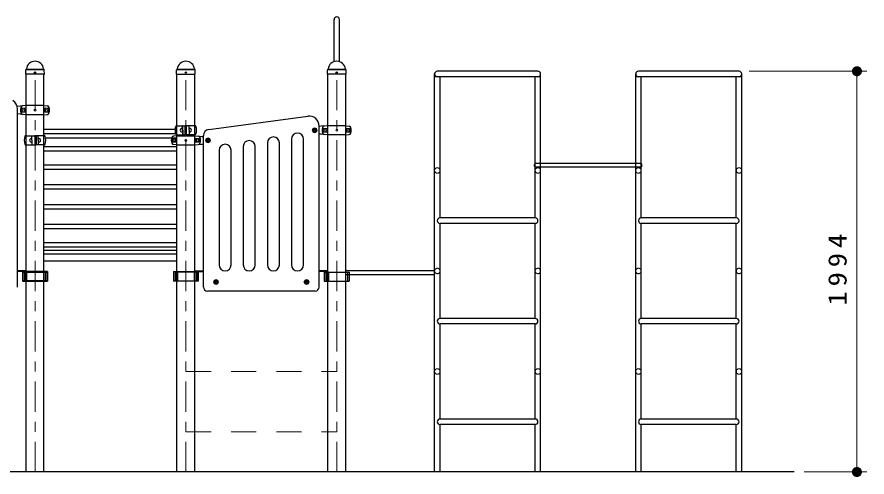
# Model space of a CAD drawing. Units: millimetres on the paper, scale 1:50. Extents: x -385 to 0, y -594 to 267.
# Drawn here: x -302.7 to -218.2, y -221.9 to -176.2 of the extents above; entities that cross this region are included whole.
import ezdxf

# ---------------------------------------------------------------- set-up
doc = ezdxf.new("R2010")
doc.units = ezdxf.units.MM
for name, pattern in [('USER1', [4.5, 2.5, -2]), ('USER2', [6, 3, -1, 1, -1]), ('USER3', [8, 3, -1, 1, -1, 1, -1])]:
    doc.linetypes.add(name, pattern=pattern)
doc.layers.add('LY_1', color=7, linetype='Continuous', lineweight=25)
doc.styles.add('ＭＳ ゴシック', font='')
doc.styles.get('ＭＳ ゴシック').set_extended_font_data('MS Gothic')

# ---------------------------------------------------------------- blocks, each defined once
blk = doc.blocks.new('filled_dot')
at = {"color": 0, "linetype": 'Continuous', "lineweight": -2, "const_width": 1.25}
blk.add_lwpolyline([(-0.625, 0, 1), (0.625, 0, 1)], format="xyb", close=True, dxfattribs=at)

msp = doc.modelspace()

# ---------------------------------------------------------------- linework, layer by layer
at = {"layer": 'LY_1'}
for p, q in [((-271.174, -180.624), (-271.174, -176.444)), ((-270.63, -180.624), (-270.63, -176.444)), ((-301.831, -181.854), (-301.822, -181.457)), ((-301.798, -181.4), (-301.776, -181.378)), ((-300.005, -181.4), (-300.027, -181.378)), ((-299.973, -181.854), (-299.981, -181.457)), ((-286.831, -181.854), (-286.822, -181.457)), ((-286.798, -181.4), (-286.776, -181.378)), ((-285.005, -181.4), (-285.027, -181.378)), ((-284.973, -181.854), (-284.981, -181.457)), ((-271.831, -181.854), (-271.822, -181.457)), ((-271.798, -181.4), (-271.776, -181.378)), ((-270.005, -181.4), (-270.027, -181.378)), ((-269.973, -181.854), (-269.981, -181.457)), ((-250.902, -181.572), (-260.902, -181.572)), ((-230.902, -181.572), (-240.902, -181.572)), ((-301.831, -181.854), (-301.821, -181.864)), ((-299.982, -181.864), (-301.821, -181.864)), ((-301.793, -221.444), (-301.793, -181.864)), ((-300.011, -221.444), (-300.011, -181.864)), ((-299.982, -181.864), (-299.973, -181.854)), ((-286.821, -181.864), (-286.831, -181.854)), ((-286.821, -181.864), (-284.982, -181.864)), ((-286.793, -221.444), (-286.793, -181.864)), ((-285.011, -221.444), (-285.011, -181.864)), ((-284.973, -181.854), (-284.982, -181.864)), ((-271.831, -181.854), (-271.821, -181.864)), ((-269.982, -181.864), (-271.821, -181.864)), ((-271.793, -221.444), (-271.793, -181.864)), ((-270.011, -221.444), (-270.011, -181.864)), ((-269.982, -181.864), (-269.973, -181.854)), ((-261.174, -221.444), (-261.174, -181.844)), ((-250.63, -182.116), (-261.174, -182.116)), ((-260.63, -196.172), (-260.63, -182.116)), ((-251.174, -196.172), (-251.174, -182.116)), ((-250.63, -221.444), (-250.63, -181.844)), ((-241.174, -221.444), (-241.174, -181.844)), ((-230.63, -182.116), (-241.174, -182.116)), ((-240.63, -196.172), (-240.63, -182.116)), ((-231.174, -196.172), (-231.174, -182.116)), ((-230.63, -221.444), (-230.63, -181.844)), ((-301.822, -184.994), (-302.685, -185.07)), ((-299.982, -184.994), (-301.822, -184.994)), ((-299.982, -184.994), (-299.666, -185.022)), ((-302.652, -203.044), (-302.652, -185.328)), ((-301.822, -185.894), (-302.652, -185.822)), ((-299.982, -185.894), (-301.822, -185.894)), ((-299.982, -185.894), (-299.666, -185.867)), ((-283.633, -187.376), (-273.787, -186.033)), ((-300.011, -187.327), (-286.793, -187.327)), ((-286.824, -186.994), (-285.972, -186.994)), ((-286.227, -187.259), (-286.267, -187.257)), ((-286.227, -187.444), (-286.227, -187.014)), ((-286.227, -187.444), (-286.227, -187.874)), ((-285.932, -187.034), (-285.932, -187.854)), ((-285.872, -187.034), (-285.872, -187.854)), ((-284.98, -186.994), (-285.832, -186.994)), ((-285.576, -187.444), (-285.576, -187.014)), ((-285.576, -187.259), (-285.537, -187.257)), ((-285.576, -187.444), (-285.576, -187.874)), ((-273.102, -187.352), (-273.182, -187.398)), ((-273.182, -187.398), (-273.182, -187.49)), ((-273.102, -187.537), (-273.182, -187.49)), ((-273.022, -187.398), (-273.102, -187.352)), ((-273.022, -187.49), (-273.102, -187.537)), ((-273.022, -187.398), (-273.022, -187.49)), ((-272.652, -203.044), (-272.652, -187.024)), ((-272.452, -187.049), (-272.652, -187.064)), ((-271.822, -186.994), (-272.452, -187.049)), ((-269.982, -186.994), (-271.822, -186.994)), ((-269.982, -186.994), (-269.666, -187.022)), ((-301.824, -187.994), (-300.972, -187.994)), ((-301.227, -188.259), (-301.267, -188.257)), ((-301.227, -188.444), (-301.227, -188.014)), ((-301.227, -188.444), (-301.227, -188.874)), ((-300.932, -188.034), (-300.932, -188.854)), ((-300.872, -188.034), (-300.872, -188.854)), ((-299.98, -187.994), (-300.832, -187.994)), ((-300.576, -188.444), (-300.576, -188.014)), ((-300.576, -188.259), (-300.537, -188.257)), ((-300.576, -188.444), (-300.576, -188.874)), ((-300.011, -187.761), (-286.926, -187.761)), ((-300.011, -187.777), (-286.921, -187.777)), ((-299.856, -188.211), (-286.793, -188.211)), ((-286.822, -187.994), (-287.137, -188.022)), ((-286.824, -187.894), (-285.972, -187.894)), ((-286.822, -187.994), (-284.981, -187.994)), ((-286.227, -187.63), (-286.267, -187.631)), ((-284.982, -187.894), (-285.832, -187.894)), ((-285.576, -187.63), (-285.537, -187.631)), ((-284.982, -187.994), (-284.352, -188.049)), ((-284.352, -188.049), (-284.152, -188.064)), ((-284.152, -203.044), (-284.152, -187.971)), ((-283.702, -188.352), (-283.782, -188.398)), ((-283.782, -188.398), (-283.782, -188.49)), ((-283.622, -188.398), (-283.702, -188.352)), ((-283.622, -188.398), (-283.622, -188.49)), ((-275.402, -188.332), (-275.402, -200.844)), ((-274.202, -200.844), (-274.202, -188.332)), ((-272.452, -187.839), (-272.652, -187.824)), ((-271.822, -187.894), (-272.452, -187.839)), ((-269.982, -187.894), (-271.822, -187.894)), ((-269.982, -187.894), (-269.666, -187.867)), ((-301.822, -188.894), (-300.972, -188.894)), ((-301.227, -188.63), (-301.267, -188.631)), ((-299.98, -188.894), (-300.832, -188.894)), ((-300.576, -188.63), (-300.537, -188.631)), ((-300.011, -189.042), (-286.793, -189.042)), ((-286.822, -188.894), (-287.137, -188.867)), ((-286.822, -188.894), (-284.981, -188.894)), ((-284.982, -188.894), (-284.352, -188.839)), ((-284.352, -188.839), (-284.152, -188.824)), ((-283.702, -188.537), (-283.782, -188.49)), ((-283.622, -188.49), (-283.702, -188.537)), ((-280.202, -189.067), (-280.202, -200.844)), ((-279.002, -200.844), (-279.002, -189.067)), ((-277.802, -188.7), (-277.802, -200.844)), ((-276.602, -200.844), (-276.602, -188.7)), ((-300.011, -189.476), (-286.793, -189.476)), ((-282.602, -189.434), (-282.602, -200.844)), ((-281.402, -200.844), (-281.402, -189.434)), ((-300.011, -190.885), (-286.793, -190.885)), ((-251.23, -191.026), (-251.23, -190.846)), ((-240.674, -190.746), (-251.13, -190.746)), ((-240.574, -191.026), (-240.574, -190.846)), ((-300.011, -191.319), (-286.793, -191.319)), ((-240.674, -191.126), (-251.13, -191.126)), ((-300.011, -192.827), (-286.793, -192.827)), ((-300.011, -193.261), (-286.793, -193.261)), ((-300.011, -194.827), (-286.793, -194.827)), ((-300.011, -195.261), (-286.793, -195.261)), ((-300.011, -196.77), (-286.793, -196.77)), ((-251.174, -196.172), (-260.63, -196.172)), ((-251.174, -196.716), (-260.63, -196.716)), ((-260.63, -206.172), (-260.63, -196.716)), ((-251.174, -206.172), (-251.174, -196.716)), ((-231.174, -196.172), (-240.63, -196.172)), ((-231.174, -196.716), (-240.63, -196.716)), ((-240.63, -206.172), (-240.63, -196.716)), ((-231.174, -206.172), (-231.174, -196.716)), ((-300.011, -197.204), (-286.793, -197.204)), ((-300.011, -198.613), (-286.793, -198.613)), ((-300.011, -199.047), (-286.793, -199.047)), ((-300.011, -199.374), (-286.793, -199.374)), ((-300.011, -199.754), (-286.793, -199.754)), ((-300.011, -200.434), (-286.793, -200.434)), ((-301.793, -201.444), (-302.652, -201.444)), ((-301.793, -201.49), (-302.652, -201.49)), ((-299.665, -201.508), (-302.138, -201.508)), ((-302.138, -201.508), (-302.138, -202.464)), ((-302.138, -201.564), (-299.665, -201.564)), ((-301.982, -201.564), (-301.982, -202.464)), ((-301.972, -201.508), (-301.972, -202.408)), ((-301.923, -201.564), (-301.923, -202.464)), ((-301.736, -201.564), (-301.736, -202.464)), ((-300.067, -201.508), (-300.067, -202.408)), ((-299.88, -201.508), (-299.88, -202.408)), ((-299.832, -201.564), (-299.832, -202.464)), ((-299.821, -201.508), (-299.821, -202.408)), ((-299.665, -201.508), (-299.665, -202.464)), ((-287.138, -201.508), (-284.665, -201.508)), ((-287.138, -201.508), (-287.138, -202.464)), ((-284.665, -201.564), (-287.138, -201.564)), ((-286.982, -201.508), (-286.982, -202.408)), ((-286.972, -201.564), (-286.972, -202.464)), ((-286.923, -201.508), (-286.923, -202.408)), ((-286.736, -201.508), (-286.736, -202.408)), ((-285.067, -201.564), (-285.067, -202.464)), ((-285.011, -201.444), (-284.152, -201.444)), ((-285.011, -201.49), (-284.152, -201.49)), ((-284.88, -201.564), (-284.88, -202.464)), ((-284.832, -201.508), (-284.832, -202.408)), ((-284.821, -201.564), (-284.821, -202.464)), ((-284.665, -201.508), (-284.665, -202.464)), ((-271.793, -201.444), (-272.652, -201.444)), ((-271.793, -201.49), (-272.652, -201.49)), ((-272.138, -201.564), (-269.665, -201.564)), ((-272.138, -201.564), (-272.138, -202.464)), ((-271.982, -201.564), (-271.982, -202.464)), ((-271.923, -201.564), (-271.923, -202.464)), ((-271.736, -201.564), (-271.736, -202.464)), ((-261.174, -201.444), (-270.011, -201.444)), ((-261.174, -201.824), (-270.011, -201.824)), ((-269.832, -201.564), (-269.832, -202.464)), ((-269.665, -201.564), (-269.665, -202.464)), ((-299.665, -202.408), (-302.138, -202.408)), ((-302.138, -202.464), (-299.665, -202.464)), ((-287.138, -202.408), (-284.665, -202.408)), ((-284.665, -202.464), (-287.138, -202.464)), ((-282.982, -202.498), (-282.902, -202.452)), ((-282.982, -202.498), (-282.982, -202.59)), ((-282.982, -202.59), (-282.902, -202.637)), ((-282.902, -202.452), (-282.822, -202.498)), ((-282.902, -202.637), (-282.822, -202.59)), ((-282.822, -202.498), (-282.822, -202.59)), ((-273.982, -202.498), (-273.902, -202.452)), ((-273.982, -202.498), (-273.982, -202.59)), ((-273.982, -202.59), (-273.902, -202.637)), ((-273.902, -202.452), (-273.822, -202.498)), ((-273.902, -202.637), (-273.822, -202.59)), ((-273.822, -202.498), (-273.822, -202.59)), ((-272.138, -202.464), (-269.665, -202.464)), ((-273.052, -203.444), (-283.752, -203.444)), ((-251.174, -206.172), (-260.63, -206.172)), ((-231.174, -206.172), (-240.63, -206.172)), ((-260.63, -216.172), (-260.63, -206.716)), ((-251.174, -206.716), (-260.63, -206.716)), ((-251.174, -216.172), (-251.174, -206.716)), ((-240.63, -216.172), (-240.63, -206.716)), ((-231.174, -206.716), (-240.63, -206.716)), ((-231.174, -216.172), (-231.174, -206.716)), ((-251.174, -216.172), (-260.63, -216.172)), ((-231.174, -216.172), (-240.63, -216.172)), ((-260.63, -221.444), (-260.63, -216.716)), ((-251.174, -216.716), (-260.63, -216.716)), ((-251.174, -221.444), (-251.174, -216.716)), ((-240.63, -221.444), (-240.63, -216.716)), ((-231.174, -216.716), (-240.63, -216.716)), ((-231.174, -221.444), (-231.174, -216.716)), ((-225.421, -221.444), (-320.132, -221.444))]:
    msp.add_line(p, q, dxfattribs=at)
at = {"layer": 'LY_1', "lineweight": 13}
for p, q in [((-300.008, -181.434), (-301.795, -181.434)), ((-300.044, -181.364), (-301.756, -181.364)), ((-286.795, -181.434), (-285.008, -181.434)), ((-286.759, -181.364), (-285.047, -181.364)), ((-270.008, -181.434), (-271.795, -181.434)), ((-270.044, -181.364), (-271.756, -181.364)), ((-229.902, -181.572), (-218.179, -181.572)), ((-219.179, -181.572), (-219.179, -221.444)), ((-302.236, -185.629), (-302.236, -185.259)), ((-301.867, -185.259), (-302.236, -185.259)), ((-301.867, -185.629), (-302.236, -185.629)), ((-299.936, -185.259), (-299.567, -185.259)), ((-299.936, -185.629), (-299.567, -185.629)), ((-299.567, -185.629), (-299.567, -185.259)), ((-286.062, -187.034), (-286.062, -187.854)), ((-272.236, -187.629), (-272.236, -187.259)), ((-271.867, -187.259), (-272.236, -187.259)), ((-269.936, -187.259), (-269.567, -187.259)), ((-269.567, -187.629), (-269.567, -187.259)), ((-300.742, -188.034), (-300.742, -188.854)), ((-287.236, -188.629), (-287.236, -188.259)), ((-286.867, -188.259), (-287.236, -188.259)), ((-284.936, -188.259), (-284.567, -188.259)), ((-284.567, -188.629), (-284.567, -188.259)), ((-271.867, -187.629), (-272.236, -187.629)), ((-269.936, -187.629), (-269.567, -187.629)), ((-286.867, -188.629), (-287.236, -188.629)), ((-284.936, -188.629), (-284.567, -188.629)), ((-224.421, -221.444), (-218.179, -221.444))]:
    msp.add_line(p, q, dxfattribs=at)
at = {"layer": 'LY_1', "linetype": 'USER2', "lineweight": 13}
for p, q in [((-300.902, -221.444), (-300.902, -181.444)), ((-285.902, -221.444), (-285.902, -181.444)), ((-270.902, -221.444), (-270.902, -181.444))]:
    msp.add_line(p, q, dxfattribs=at)
at = {"layer": 'LY_1', "linetype": 'USER3', "lineweight": 13}
for p, q in [((-251.23, -191.026), (-251.23, -190.846)), ((-240.674, -190.746), (-251.13, -190.746)), ((-240.574, -191.026), (-240.574, -190.846)), ((-240.674, -191.126), (-251.13, -191.126))]:
    msp.add_line(p, q, dxfattribs=at)
at = {"layer": 'LY_1', "linetype": 'USER1', "lineweight": 13}
for p, q in [((-285.902, -211.444), (-270.902, -211.444)), ((-285.902, -217.444), (-270.902, -217.444))]:
    msp.add_line(p, q, dxfattribs=at)
at = {"layer": 'LY_1'}
for centre, radius in [((-300.902, -181.704), 0.06), ((-285.902, -181.704), 0.06), ((-270.902, -181.704), 0.06), ((-273.102, -187.444), 0.21), ((-283.702, -188.444), 0.21), ((-282.902, -202.544), 0.21), ((-273.902, -202.544), 0.21)]:
    msp.add_circle(centre, radius, dxfattribs=at)
at = {"layer": 'LY_1', "lineweight": 13}
for centre, radius in [((-302.052, -185.444), 0.185), ((-302.052, -185.444), 0.1), ((-300.902, -185.444), 0.1), ((-299.752, -185.444), 0.185), ((-299.752, -185.444), 0.1), ((-273.102, -187.444), 0.24), ((-273.102, -187.444), 0.11), ((-272.052, -187.444), 0.185), ((-272.052, -187.444), 0.1), ((-270.902, -187.444), 0.1), ((-269.752, -187.444), 0.185), ((-269.752, -187.444), 0.1), ((-287.052, -188.444), 0.185), ((-287.052, -188.444), 0.1), ((-285.902, -188.444), 0.1), ((-284.752, -188.444), 0.185), ((-284.752, -188.444), 0.1), ((-283.702, -188.444), 0.24), ((-283.702, -188.444), 0.11), ((-282.902, -202.544), 0.24), ((-282.902, -202.544), 0.11), ((-273.902, -202.544), 0.24), ((-273.902, -202.544), 0.11)]:
    msp.add_circle(centre, radius, dxfattribs=at)
at = {"layer": 'LY_1', "linetype": 'USER1', "lineweight": 13}
for centre, radius in [((-273.102, -187.444), 0.125), ((-283.702, -188.444), 0.125), ((-260.902, -191.444), 0.272), ((-250.902, -191.444), 0.272), ((-240.902, -191.444), 0.272), ((-230.902, -191.444), 0.272), ((-260.902, -201.444), 0.272), ((-250.902, -201.444), 0.272), ((-240.902, -201.444), 0.272), ((-230.902, -201.444), 0.272), ((-282.902, -202.544), 0.125), ((-273.902, -202.544), 0.125), ((-260.902, -211.444), 0.272), ((-250.902, -211.444), 0.272), ((-240.902, -211.444), 0.272), ((-230.902, -211.444), 0.272)]:
    msp.add_circle(centre, radius, dxfattribs=at)
at = {"layer": 'LY_1'}
for centre, radius, start, end in [((-270.902, -176.444), 0.272, 0, 180), ((-300.902, -181.444), 0.864, 90, 173.3676), ((-300.902, -181.444), 0.864, 6.6324, 90), ((-285.902, -181.444), 0.864, 90, 173.3676), ((-285.902, -181.444), 0.864, 6.6324, 90), ((-270.902, -181.444), 0.864, 90, 173.3676), ((-270.902, -181.444), 0.864, 6.6324, 90), ((-301.738, -181.459), 0.084, 135, 178.99605), ((-301.815, -181.338), 0.056, 315, 353.3676), ((-299.988, -181.338), 0.056, 186.6324, 225), ((-300.065, -181.459), 0.084, 1.00395, 45), ((-286.738, -181.459), 0.084, 135, 178.99605), ((-286.815, -181.338), 0.056, 315, 353.3676), ((-284.988, -181.338), 0.056, 186.6324, 225), ((-285.065, -181.459), 0.084, 1.00395, 45), ((-271.738, -181.459), 0.084, 135, 178.99605), ((-271.815, -181.338), 0.056, 315, 353.3676), ((-269.988, -181.338), 0.056, 186.6324, 225), ((-270.065, -181.459), 0.084, 1.00395, 45), ((-260.902, -181.844), 0.272, 90, 270), ((-250.902, -181.844), 0.272, 270, 90), ((-240.902, -181.844), 0.272, 90, 270), ((-230.902, -181.844), 0.272, 270, 90), ((-303.652, -185.328), 1, 0, 56.63299), ((-302.12, -185.221), 0.2, 95, 163.80375), ((-299.683, -185.221), 0.2, 16.19625, 85), ((-301.352, -185.444), 1, 163.80375, 196.19625), ((-302.12, -185.667), 0.2, 196.19625, 265), ((-299.683, -185.667), 0.2, 275, 343.80375), ((-300.452, -185.444), 1, 343.80375, 16.19625), ((-273.652, -187.024), 1, 0, 97.46846), ((-285.85, -187.444), 1.122, 159.19706, 200.80294), ((-286.824, -187.074), 0.08, 90, 159.19706), ((-286.273, -187.444), 0.187, 88, 272), ((-286.207, -187.014), 0.02, 90, 180), ((-285.972, -187.034), 0.04, 0, 90), ((-285.832, -187.034), 0.04, 90, 180), ((-285.596, -187.014), 0.02, 0, 90), ((-285.53, -187.444), 0.187, 268, 92), ((-284.98, -187.074), 0.08, 20.80294, 90), ((-285.953, -187.444), 1.122, 339.19706, 20.80294), ((-283.552, -187.971), 0.6, 97.46846, 180), ((-271.352, -187.444), 1, 163.80375, 196.19625), ((-272.12, -187.221), 0.2, 95, 163.80375), ((-269.683, -187.221), 0.2, 16.19625, 85), ((-270.452, -187.444), 1, 343.80375, 16.19625), ((-300.85, -188.444), 1.122, 159.19706, 200.80294), ((-301.824, -188.074), 0.08, 90, 159.19706), ((-301.273, -188.444), 0.187, 88, 272), ((-301.207, -188.014), 0.02, 90, 180), ((-300.972, -188.034), 0.04, 0, 90), ((-300.832, -188.034), 0.04, 90, 180), ((-300.596, -188.014), 0.02, 0, 90), ((-300.53, -188.444), 0.187, 268, 92), ((-299.98, -188.074), 0.08, 20.80294, 90), ((-300.953, -188.444), 1.122, 339.19706, 20.80294), ((-286.352, -188.444), 1, 163.80375, 196.19625), ((-287.12, -188.221), 0.2, 95, 163.80375), ((-286.824, -187.814), 0.08, 200.80294, 270), ((-286.207, -187.874), 0.02, 180, 270), ((-285.972, -187.854), 0.04, 270, 0), ((-285.832, -187.854), 0.04, 180, 270), ((-285.596, -187.874), 0.02, 270, 0), ((-284.98, -187.814), 0.08, 270, 339.19706), ((-284.683, -188.221), 0.2, 16.19625, 85), ((-285.452, -188.444), 1, 343.80375, 16.19625), ((-279.602, -189.067), 0.6, 0, 180), ((-277.202, -188.7), 0.6, 0, 180), ((-274.802, -188.332), 0.6, 0, 180), ((-272.12, -187.667), 0.2, 196.19625, 265), ((-269.683, -187.667), 0.2, 275, 343.80375), ((-301.824, -188.814), 0.08, 200.80294, 270), ((-301.207, -188.874), 0.02, 180, 270), ((-300.972, -188.854), 0.04, 270, 0), ((-300.832, -188.854), 0.04, 180, 270), ((-300.596, -188.874), 0.02, 270, 0), ((-299.98, -188.814), 0.08, 270, 339.19706), ((-287.12, -188.667), 0.2, 196.19625, 265), ((-284.683, -188.667), 0.2, 275, 343.80375), ((-282.002, -189.434), 0.6, 0, 180), ((-251.13, -190.846), 0.1, 90, 180), ((-240.674, -190.846), 0.1, 0, 90), ((-251.13, -191.026), 0.1, 180, 270), ((-240.674, -191.026), 0.1, 270, 0), ((-260.63, -196.444), 0.272, 90, 270), ((-251.174, -196.444), 0.272, 270, 90), ((-240.63, -196.444), 0.272, 90, 270), ((-231.174, -196.444), 0.272, 270, 90), ((-282.002, -200.844), 0.6, 180, 0), ((-279.602, -200.844), 0.6, 180, 0), ((-277.202, -200.844), 0.6, 180, 0), ((-274.802, -200.844), 0.6, 180, 0), ((-283.752, -203.044), 0.4, 180, 270), ((-273.052, -203.044), 0.4, 270, 0), ((-260.63, -206.444), 0.272, 90, 270), ((-251.174, -206.444), 0.272, 270, 90), ((-240.63, -206.444), 0.272, 90, 270), ((-231.174, -206.444), 0.272, 270, 90), ((-260.63, -216.444), 0.272, 90, 270), ((-251.174, -216.444), 0.272, 270, 90), ((-240.63, -216.444), 0.272, 90, 270), ((-231.174, -216.444), 0.272, 270, 90)]:
    msp.add_arc(centre, radius, start, end, dxfattribs=at)
at = {"layer": 'LY_1', "lineweight": 13}
for centre, radius, start, end in [((-304.427, -185.444), 2.567, 355.87048, 4.12952), ((-297.376, -185.444), 2.567, 175.87048, 184.12952), ((-286.022, -187.034), 0.04, 90, 180), ((-274.427, -187.444), 2.567, 355.87048, 4.12952), ((-267.376, -187.444), 2.567, 175.87048, 184.12952), ((-300.782, -188.034), 0.04, 0, 90), ((-289.427, -188.444), 2.567, 355.87048, 4.12952), ((-286.022, -187.854), 0.04, 180, 270), ((-282.376, -188.444), 2.567, 175.87048, 184.12952), ((-300.782, -188.854), 0.04, 270, 0)]:
    msp.add_arc(centre, radius, start, end, dxfattribs=at)
at = {"layer": 'LY_1', "linetype": 'USER3', "lineweight": 13}
for centre, start, end in [((-251.13, -190.846), 90, 180), ((-240.674, -190.846), 0, 90), ((-251.13, -191.026), 180, 270), ((-240.674, -191.026), 270, 0)]:
    msp.add_arc(centre, 0.1, start, end, dxfattribs=at)

# ---------------------------------------------------------------- block references
at = {"layer": 'LY_1', "lineweight": 13, "xscale": 0.4, "yscale": 0.4}
for p, rotation in [((-219.179, -181.572), 270), ((-219.179, -221.444), 90)]:
    msp.add_blockref('filled_dot', p, dxfattribs=dict(at, rotation=rotation))

# ---------------------------------------------------------------- texts
at = {"layer": 'LY_1', "insert": (-220.179, -201.08), "char_height": 1.833, "attachment_point": 8, "rotation": 90, "style": 'ＭＳ ゴシック'}
msp.add_mtext('\\T1.33;\\W1.15;1994', dxfattribs=at)

doc.saveas('drawing.dxf')
